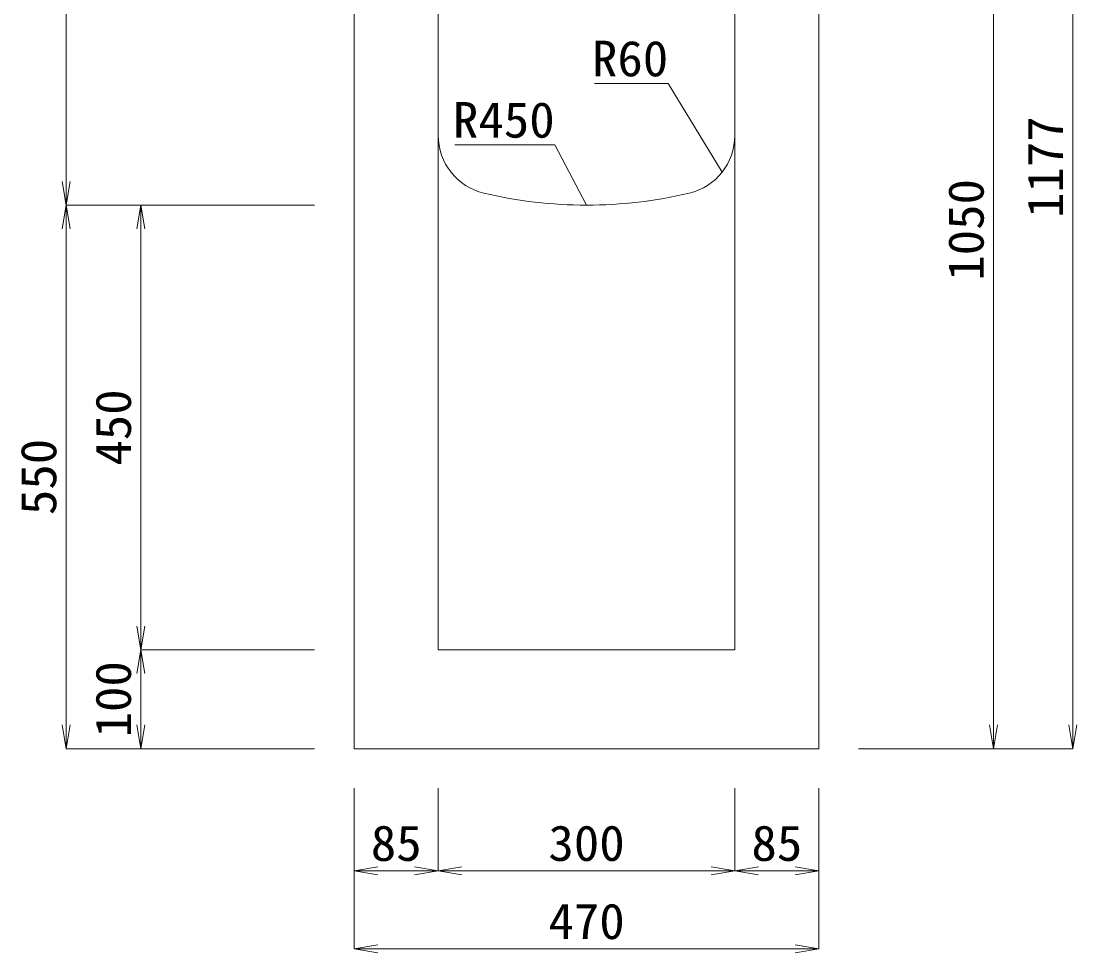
# Model space of a CAD drawing. Units: millimetres at full size. Extents: x -734 to 58102, y 49499 to 87169.
# Drawn here: x 9738 to 10805, y 59574 to 60516 of the extents above; entities that cross this region are included whole.
import ezdxf
from ezdxf.enums import TextEntityAlignment as Align

# ---------------------------------------------------------------- set-up
doc = ezdxf.new("R2010")
doc.units = ezdxf.units.MM
doc.header["$LTSCALE"] = 50
for name, color, linetype, lineweight in [('寸法線', 7, 'Continuous', 13), ('引出線', 4, 'Continuous', 13), ('本体', 2, 'Continuous', 20)]:
    doc.layers.add(name, color=color, linetype=linetype, lineweight=lineweight)
doc.styles.add('ＭＳ 明朝', font='')
doc.styles.get('ＭＳ 明朝').set_extended_font_data('MS Mincho')

# ---------------------------------------------------------------- blocks, each defined once
blk = doc.blocks.new('open_arrow')
at = {"color": 0, "linetype": 'Continuous', "lineweight": -2}
blk.add_lwpolyline([(7.5, 1.25), (0, 0), (7.5, -1.25)], dxfattribs=at)

msp = doc.modelspace()

# ---------------------------------------------------------------- linework, layer by layer
at = {"layer": '寸法線'}
for p, q in [((10801.49, 60957.12), (10801.49, 59780.12)), ((9783.14, 60830.12), (9783.14, 60330.12)), ((10721.23, 60830.12), (10721.23, 59780.12)), ((10034.48, 60330.12), (9783.14, 60330.12)), ((9783.14, 60330.12), (9783.14, 59780.12)), ((10034.48, 60330.12), (9783.14, 60330.12)), ((9858.69, 59880.12), (9858.69, 60330.12)), ((10034.48, 60330.12), (9858.69, 60330.12)), ((10034.48, 59880.12), (9858.69, 59880.12)), ((9858.69, 59780.12), (9858.69, 59880.12)), ((10034.48, 59880.12), (9858.69, 59880.12)), ((10034.48, 59780.12), (9783.14, 59780.12)), ((10034.48, 59780.12), (9858.69, 59780.12)), ((10584.52, 59780.12), (10801.49, 59780.12)), ((10584.52, 59780.12), (10721.23, 59780.12)), ((10074.5, 59740.1), (10074.5, 59577.52)), ((10074.5, 59740.1), (10074.5, 59656.58)), ((10159.5, 59740.1), (10159.5, 59656.58)), ((10159.5, 59740.1), (10159.5, 59656.58)), ((10459.5, 59740.1), (10459.5, 59656.58)), ((10459.5, 59740.1), (10459.5, 59656.58)), ((10544.5, 59740.1), (10544.5, 59577.52)), ((10544.5, 59740.1), (10544.5, 59656.58)), ((10074.5, 59656.58), (10159.5, 59656.58)), ((10159.5, 59656.58), (10459.5, 59656.58)), ((10459.5, 59656.58), (10544.5, 59656.58)), ((10074.5, 59577.52), (10544.5, 59577.52))]:
    msp.add_line(p, q, dxfattribs=at)
at = {"layer": '引出線'}
for points in [[(10446.57, 60363.43), (10392.16, 60453.33), (10317.49, 60453.33)], [(10309.5, 60330.12), (10277.28, 60391.26), (10176.27, 60391.26)]]:
    msp.add_lwpolyline(points, dxfattribs=at)
at = {"layer": '本体'}
for p, q in [((10074.5, 60830.12), (10074.5, 59780.12)), ((10159.5, 60400.64), (10159.5, 60830.12)), ((10459.5, 60400.64), (10459.5, 60830.12)), ((10544.5, 59780.12), (10544.5, 60830.12)), ((10159.5, 60400.64), (10159.5, 59880.12)), ((10459.5, 60400.64), (10459.5, 59880.12)), ((10159.5, 59880.12), (10459.5, 59880.12)), ((10074.5, 59780.12), (10544.5, 59780.12))]:
    msp.add_line(p, q, dxfattribs=at)
for centre, radius, start, end in [((10219.5, 60400.64), 60, 180, 256.65785), ((10399.5, 60400.64), 60, 283.34237, 0), ((10309.5, 60780.12), 450, 256.65777, 283.34225)]:
    msp.add_arc(centre, radius, start, end, dxfattribs=at)

# ---------------------------------------------------------------- block references
at = {"layer": '寸法線', "xscale": 3.2, "yscale": 3.2}
for p, rotation in [((9783.14, 60330.12), 90), ((9783.14, 60330.12), 270), ((9858.69, 60330.12), 270), ((9858.69, 59880.12), 90), ((9858.69, 59880.12), 270), ((9783.14, 59780.12), 90), ((9858.69, 59780.12), 90), ((10721.23, 59780.12), 90), ((10801.49, 59780.12), 90), ((10159.5, 59656.58), 180), ((10459.5, 59656.58), 180), ((10544.5, 59656.58), 180), ((10544.5, 59577.52), 180)]:
    msp.add_blockref('open_arrow', p, dxfattribs=dict(at, rotation=rotation))
for p in [(10074.5, 59656.58), (10159.5, 59656.58), (10459.5, 59656.58), (10074.5, 59577.52)]:
    msp.add_blockref('open_arrow', p, dxfattribs=at)
at = {"layer": '引出線', "xscale": 0.0533, "yscale": 0.0533}
for p, rotation in [((10446.57, 60363.43), 121.2), ((10309.5, 60330.12), 117.8)]:
    msp.add_blockref('open_arrow', p, dxfattribs=dict(at, rotation=rotation))

# ---------------------------------------------------------------- texts
at = {"layer": '寸法線', "style": 'ＭＳ 明朝', "width": 1.05}
for s, p in [('1177', (10773.47, 60368.62)), ('1050', (10693.21, 60305.12)), ('450', (9830.67, 60105.12)), ('550', (9755.12, 60055.12)), ('100', (9830.67, 59830.12))]:
    msp.add_text(s, height=36.03, rotation=90, dxfattribs=at).set_placement(p, align=Align.MIDDLE_CENTER)
for s, p in [('85', (10117, 59684.6)), ('300', (10309.5, 59684.6)), ('85', (10502, 59684.6)), ('470', (10309.5, 59605.54))]:
    msp.add_text(s, height=36.03, dxfattribs=at).set_placement(p, align=Align.MIDDLE_CENTER)
at = {"layer": '引出線', "style": 'ＭＳ 明朝', "width": 1.05}
for s, p in [('R60', (10392.16, 60496.53)), ('R450', (10277.28, 60434.46))]:
    msp.add_text(s, height=36.03, dxfattribs=at).set_placement(p, align=Align.TOP_RIGHT)

doc.saveas('drawing.dxf')
